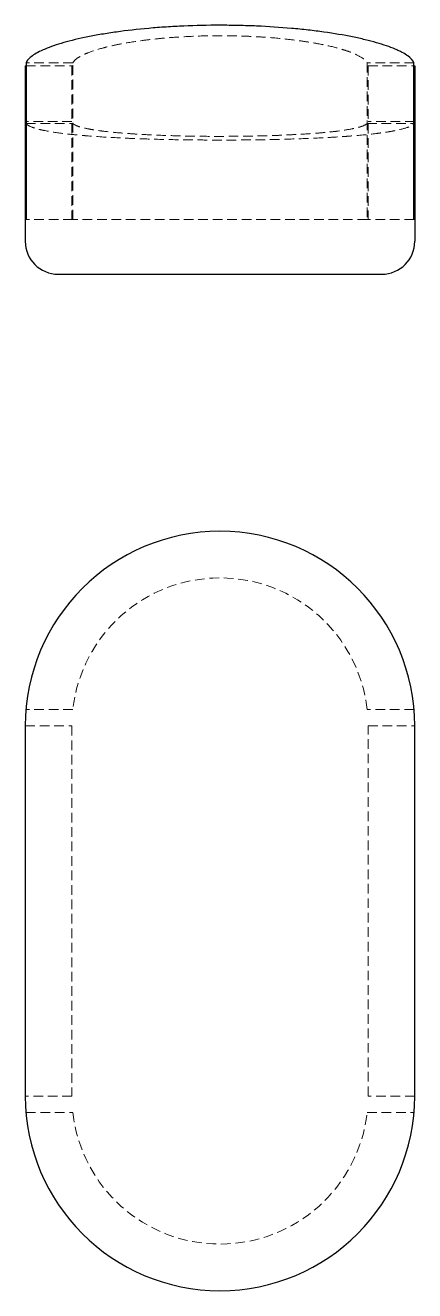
# Model space of a CAD drawing. Header units: millimetres. Extents: x 57 to 239, y 7 to 174.
# Drawn here: x 57.4 to 108.6, y 7 to 173.6 of the extents above.
import ezdxf

# ---------------------------------------------------------------- set-up
doc = ezdxf.new("R2010")
doc.units = ezdxf.units.MM
doc.linetypes.add('HIDDEN', pattern=[1.905, 1.27, -0.635])

msp = doc.modelspace()

# ---------------------------------------------------------------- linework, layer by layer
at = {"color": 7, "linetype": 'Continuous', "lineweight": 25}
for p, q in [((57.46, 168.7), (57.46, 148.07)), ((108.54, 148.07), (108.54, 168.7)), ((57.37, 168.29), (57.37, 148.07)), ((57.37, 168.29), (57.46, 168.29)), ((108.54, 168.29), (108.63, 168.29)), ((108.63, 168.29), (108.63, 148.07)), ((57.37, 148.07), (57.37, 145.18)), ((57.46, 148.07), (57.37, 148.07)), ((108.63, 148.07), (108.54, 148.07)), ((108.63, 148.07), (108.63, 145.18)), ((61.7, 140.85), (104.3, 140.85)), ((57.37, 81.37), (57.37, 32.63)), ((108.63, 32.63), (108.63, 81.37))]:
    msp.add_line(p, q, dxfattribs=at)
at = {"color": 7, "linetype": 'HIDDEN', "lineweight": 18}
for p, q in [((63.63, 168.7), (57.46, 168.7)), ((63.63, 148.07), (63.63, 168.7)), ((102.37, 168.7), (102.37, 148.07)), ((108.54, 168.7), (102.37, 168.7)), ((57.46, 168.29), (63.51, 168.29)), ((63.51, 168.29), (63.51, 148.07)), ((102.49, 168.29), (102.49, 148.07)), ((102.49, 168.29), (108.54, 168.29)), ((63.51, 160.94), (57.37, 160.94)), ((57.46, 160.69), (63.63, 160.69)), ((102.37, 160.69), (108.54, 160.69)), ((108.63, 160.94), (102.49, 160.94)), ((63.63, 148.07), (57.46, 148.07)), ((102.37, 148.07), (63.63, 148.07)), ((108.54, 148.07), (102.37, 148.07)), ((63.63, 83.53), (57.46, 83.53)), ((108.54, 83.53), (102.37, 83.53)), ((57.37, 81.37), (63.51, 81.37)), ((63.51, 81.37), (63.51, 32.63)), ((102.49, 81.37), (108.63, 81.37)), ((102.49, 32.63), (102.49, 81.37)), ((63.51, 32.63), (57.37, 32.63)), ((108.63, 32.63), (102.49, 32.63)), ((57.46, 30.47), (63.63, 30.47)), ((102.37, 30.47), (108.54, 30.47))]:
    msp.add_line(p, q, dxfattribs=at)
at = {"color": 7, "linetype": 'Continuous', "lineweight": 25}
for centre, radius, start, end in [((61.7, 145.18), 4.33, 180, 270), ((104.3, 145.18), 4.33, 270, 0), ((83, 81.37), 25.63, 0, 180), ((83, 32.63), 25.63, 180, 0)]:
    msp.add_arc(centre, radius, start, end, dxfattribs=at)
at = {"color": 7, "linetype": 'HIDDEN', "lineweight": 18}
for centre, start, end in [((83, 81.37), 6.3794, 173.6206), ((83, 32.63), 186.3794, 353.6206)]:
    msp.add_arc(centre, 19.49, start, end, dxfattribs=at)
at = {"color": 7, "linetype": 'Continuous', "lineweight": 25}
msp.add_open_spline([(108.54, 168.7), (108.41, 169), (108.13, 169.3), (107.5, 169.75), (107.26, 169.9), (106.85, 170.13), (106.7, 170.2), (106.38, 170.35), (106.22, 170.42), (105.35, 170.79), (104.54, 171.07), (103.13, 171.47), (102.64, 171.6), (101.58, 171.86), (101.02, 171.98), (99.27, 172.33), (98.02, 172.55), (96, 172.83), (95.31, 172.92), (94.24, 173.04), (93.87, 173.08), (93.14, 173.15), (92.78, 173.19), (90.92, 173.35), (89.39, 173.45), (87.04, 173.56), (86.24, 173.58), (84.63, 173.62), (83.82, 173.63), (81.39, 173.63), (79.8, 173.59), (77.45, 173.49), (76.68, 173.45), (75.14, 173.35), (74.37, 173.29), (72.13, 173.09), (70.72, 172.93), (68.7, 172.65), (68.05, 172.55), (66.77, 172.33), (66.16, 172.22), (64.42, 171.87), (63.37, 171.62), (61.96, 171.21), (61.51, 171.07), (60.69, 170.79), (60.31, 170.65), (59.28, 170.21), (58.72, 169.91), (58.09, 169.46), (57.91, 169.3), (57.63, 169), (57.53, 168.85), (57.46, 168.7)], degree=3, knots=[0, 0, 0, 0, 0.0625, 0.0625, 0.09375, 0.09375, 0.109375, 0.109375, 0.125, 0.125, 0.1875, 0.1875, 0.21875, 0.21875, 0.25, 0.25, 0.3125, 0.3125, 0.34375, 0.34375, 0.359375, 0.359375, 0.375, 0.375, 0.4375, 0.4375, 0.46875, 0.46875, 0.5, 0.5, 0.5625, 0.5625, 0.59375, 0.59375, 0.625, 0.625, 0.6875, 0.6875, 0.71875, 0.71875, 0.75, 0.75, 0.8125, 0.8125, 0.84375, 0.84375, 0.875, 0.875, 0.9375, 0.9375, 0.96875, 0.96875, 1, 1, 1, 1], dxfattribs=at)
at = {"color": 7, "linetype": 'HIDDEN', "lineweight": 18}
for points, knots in [([(63.63, 168.7), (63.76, 168.92), (63.99, 169.15), (64.5, 169.48), (64.69, 169.59), (65.13, 169.8), (65.38, 169.91), (66.19, 170.23), (66.82, 170.44), (67.89, 170.72), (68.27, 170.82), (69.07, 171), (69.5, 171.09), (70.82, 171.34), (71.76, 171.49), (73.28, 171.69), (73.8, 171.75), (74.87, 171.87), (75.42, 171.92), (77.09, 172.06), (78.23, 172.13), (80.58, 172.23), (81.78, 172.25), (84.2, 172.25), (85.39, 172.23), (87.14, 172.16), (87.72, 172.13), (88.87, 172.06), (89.45, 172.02), (91.12, 171.88), (92.19, 171.76), (93.7, 171.56), (94.19, 171.49), (95.15, 171.34), (95.61, 171.26), (96.93, 171.01), (97.73, 170.83), (98.81, 170.54), (99.15, 170.44), (99.79, 170.23), (100.08, 170.13), (100.88, 169.81), (101.32, 169.59), (101.83, 169.26), (101.98, 169.15), (102.22, 168.92), (102.31, 168.81), (102.37, 168.7)], [0, 0, 0, 0, 0.0625, 0.0625, 0.09375, 0.09375, 0.125, 0.125, 0.1875, 0.1875, 0.21875, 0.21875, 0.25, 0.25, 0.3125, 0.3125, 0.34375, 0.34375, 0.375, 0.375, 0.4375, 0.4375, 0.5, 0.5, 0.5625, 0.5625, 0.59375, 0.59375, 0.625, 0.625, 0.6875, 0.6875, 0.71875, 0.71875, 0.75, 0.75, 0.8125, 0.8125, 0.84375, 0.84375, 0.875, 0.875, 0.9375, 0.9375, 0.96875, 0.96875, 1, 1, 1, 1]), ([(57.46, 160.69), (57.59, 160.52), (57.87, 160.35), (58.5, 160.12), (58.75, 160.04), (59.17, 159.93), (59.32, 159.89), (59.63, 159.82), (59.8, 159.79), (60.68, 159.61), (61.5, 159.49), (62.91, 159.31), (63.42, 159.26), (64.22, 159.18), (64.49, 159.16), (65.05, 159.11), (65.34, 159.08), (66.8, 158.97), (68.05, 158.89), (70.07, 158.79), (70.77, 158.75), (72.2, 158.7), (72.92, 158.67), (75.14, 158.6), (76.66, 158.57), (79, 158.54), (79.8, 158.53), (81.4, 158.52), (82.2, 158.51), (84.6, 158.51), (86.18, 158.53), (88.51, 158.56), (89.29, 158.57), (90.82, 158.61), (91.58, 158.63), (93.81, 158.69), (95.22, 158.75), (97.24, 158.85), (97.89, 158.89), (98.84, 158.95), (99.16, 158.97), (99.77, 159.01), (100.07, 159.04), (101.53, 159.15), (102.58, 159.25), (103.77, 159.4), (104, 159.43), (104.45, 159.49), (104.66, 159.52), (105.29, 159.61), (105.67, 159.68), (106.71, 159.89), (107.27, 160.03), (107.91, 160.27), (108.09, 160.35), (108.37, 160.52), (108.47, 160.61), (108.54, 160.69)], [0, 0, 0, 0, 0.0625, 0.0625, 0.09375, 0.09375, 0.109375, 0.109375, 0.125, 0.125, 0.1875, 0.1875, 0.21875, 0.21875, 0.234375, 0.234375, 0.25, 0.25, 0.3125, 0.3125, 0.34375, 0.34375, 0.375, 0.375, 0.4375, 0.4375, 0.46875, 0.46875, 0.5, 0.5, 0.5625, 0.5625, 0.59375, 0.59375, 0.625, 0.625, 0.6875, 0.6875, 0.71875, 0.71875, 0.734375, 0.734375, 0.75, 0.75, 0.8125, 0.8125, 0.828125, 0.828125, 0.84375, 0.84375, 0.875, 0.875, 0.9375, 0.9375, 0.96875, 0.96875, 1, 1, 1, 1]), ([(102.37, 160.69), (102.24, 160.56), (102, 160.44), (101.49, 160.26), (101.3, 160.2), (100.86, 160.09), (100.61, 160.04), (99.79, 159.88), (99.16, 159.78), (98.08, 159.64), (97.7, 159.6), (96.89, 159.52), (96.46, 159.48), (95.13, 159.37), (94.19, 159.31), (92.67, 159.23), (92.15, 159.2), (91.08, 159.15), (90.53, 159.13), (88.87, 159.08), (87.73, 159.05), (85.98, 159.02), (85.39, 159.02), (84.2, 159.01), (83.6, 159), (81.8, 159), (80.62, 159.01), (78.88, 159.04), (78.3, 159.05), (77.16, 159.08), (76.59, 159.1), (74.92, 159.15), (73.86, 159.2), (72.34, 159.28), (71.85, 159.31), (70.9, 159.37), (70.43, 159.41), (69.11, 159.52), (68.3, 159.6), (67.22, 159.73), (66.88, 159.78), (66.24, 159.88), (65.94, 159.93), (65.13, 160.09), (64.69, 160.2), (64.17, 160.38), (64.03, 160.44), (63.79, 160.56), (63.69, 160.63), (63.63, 160.69)], [0, 0, 0, 0, 0.0625, 0.0625, 0.09375, 0.09375, 0.125, 0.125, 0.1875, 0.1875, 0.21875, 0.21875, 0.25, 0.25, 0.3125, 0.3125, 0.34375, 0.34375, 0.375, 0.375, 0.4375, 0.4375, 0.46875, 0.46875, 0.5, 0.5, 0.5625, 0.5625, 0.59375, 0.59375, 0.625, 0.625, 0.6875, 0.6875, 0.71875, 0.71875, 0.75, 0.75, 0.8125, 0.8125, 0.84375, 0.84375, 0.875, 0.875, 0.9375, 0.9375, 0.96875, 0.96875, 1, 1, 1, 1])]:
    msp.add_open_spline(points, degree=3, knots=knots, dxfattribs=at)

doc.saveas('drawing.dxf')
